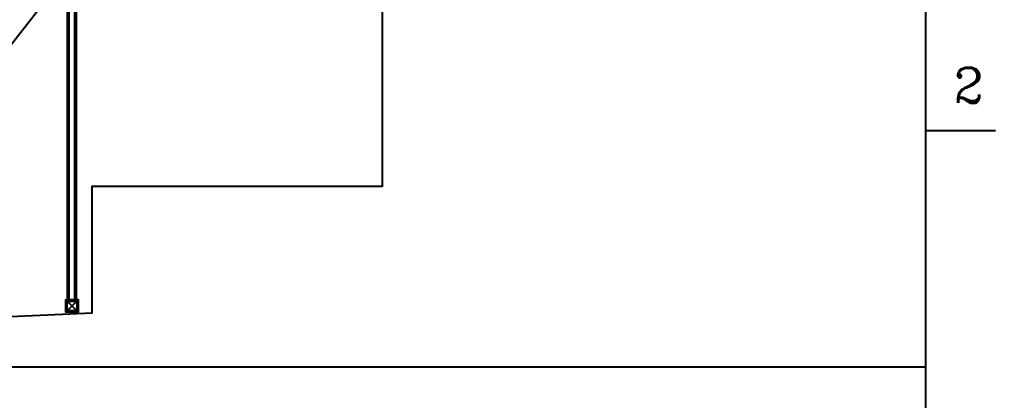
# Model space of a CAD drawing. Header units: millimetres. Extents: x 4133871 to 4440428, y -545651 to -495191.
# Drawn here: x 4275390 to 4281442, y -505707 to -503345 of the extents above; entities that cross this region are included whole.
import ezdxf

# ---------------------------------------------------------------- set-up
doc = ezdxf.new("R2010")
doc.units = ezdxf.units.MM
doc.header["$LTSCALE"] = 60
for name, color, linetype in [('1', 7, 'Continuous'), ('DIM-SCALE', 7, 'Continuous'), ('SITE BOUNDARY-AP', 4, 'xxx'), ('TAN-TIT', 30, 'Continuous'), ('나중에 삭제', 7, 'Continuous')]:
    doc.layers.add(name, color=color, linetype=linetype)
doc.layers.add('DITCH', color=7, linetype='Continuous', lineweight=0)
doc.styles.add('Arial', font='arial.ttf')
doc.styles.add('COM', font='COMPLEX', dxfattribs={"height": 5})
doc.styles.get("Standard").update_dxf_attribs({"font": 'romans.shx', "width": 0.75, "bigfont": 'whgtxt.shx'})
doc.linetypes.add('xxx', pattern='A,0.25,-0.022286,["xxx",Standard,S=0.1,R=0,X=0,Y=-0.035957],-0.221744', length=0.49403)
doc.dimstyles.new('일반도면_0050', dxfattribs={"dimtxt": 200, "dimasz": 200, "dimexe": 50, "dimexo": 250, "dimgap": 75, "dimtad": 1, "dimdec": 0, "dimzin": 0, "dimdsep": 46, "dimtxsty": 'Arial', "dimcen": -250, "dimclrd": 7, "dimclre": 7, "dimclrt": 2, "dimadec": 0, "dimazin": 0, "dimtfac": 1, "dimtdec": 0, "dimtix": 1, "dimtmove": 2, "dimatfit": 3, "dimfxl": 1, "dimtolj": 1, "dimtzin": 0, "dimarcsym": 0})

# ---------------------------------------------------------------- blocks, each defined once
blk = doc.blocks.new('KEY PLAN_NEW')
at = {"layer": 'DITCH', "color": 253, "lineweight": -3}
for p, q in [((-1773.5, -2947.9), (-1773.5, -2139.9)), ((-1770.5, -2947.9), (-1770.5, -2139.9)), ((-1758.5, -2947.9), (-1758.5, -2139.9)), ((-1755.5, -2947.9), (-1755.5, -2139.9)), ((-1774.5, -2947.9), (-1754.5, -2967.9)), ((-1754.5, -2947.9), (-1774.5, -2967.9))]:
    blk.add_line(p, q, dxfattribs=at)
for points in [[(-1777.5, -2944.9), (-1751.5, -2944.9), (-1751.5, -2970.9), (-1777.5, -2970.9)], [(-1774.5, -2947.9), (-1754.5, -2947.9), (-1754.5, -2967.9), (-1774.5, -2967.9)]]:
    blk.add_lwpolyline(points, close=True, dxfattribs=at)
at = {"layer": 'SITE BOUNDARY-AP', "color": 253, "linetype": 'Continuous', "ltscale": 10000, "flags": 128}
blk.add_lwpolyline([(-3765.8, -608.8), (-3632.6, -1235.3), (-3494, -1554.1), (-2982.6, -2265.8), (-2690.7, -2493), (-2154.6, -2991.2), (-1723, -2972.4), (-1723, -2710.4), (-1123, -2710.4), (-1123, -2344.4)], dxfattribs=at)
at = {"layer": 'TAN-TIT'}
blk.add_lwpolyline([(-3958.6, -3083.9), (0, -3083.9), (0, 0), (-3958.6, 0)], close=True, dxfattribs=at)
blk = doc.blocks.new('BORDER')
at = {"layer": 'TAN-TIT'}
for p, q in [((232823, 3520), (232823, 164680)), ((232823, 138723), (234266, 138723))]:
    blk.add_line(p, q, dxfattribs=at)
at = {"layer": '나중에 삭제', "color": 30, "lineweight": 0}
blk.add_line((232823, 133841), (232823, 164680), dxfattribs=at)
at = {"layer": 'TAN-TIT', "style": 'COM'}
blk.add_text('2', height=721, dxfattribs=at).set_placement((233400, 139300))

msp = doc.modelspace()

# ---------------------------------------------------------------- block references
at = {"xscale": 3, "yscale": 3, "zscale": 3}
msp.add_blockref('KEY PLAN_NEW', (4281009.3, -496247.2), dxfattribs=at)
at = {"layer": '1', "xscale": 0.3, "yscale": 0.3, "zscale": 0.3}
msp.add_blockref('BORDER', (4211162.3, -545651.2), dxfattribs=at)

# ---------------------------------------------------------------- leaders
at = {"layer": 'DIM-SCALE'}
msp.add_leader([(4276874, -501543.1), (4274898.4, -504063), (4274538.4, -504063)], dimstyle='일반도면_0050', override={"dimclrd": 1}, dxfattribs=at)

doc.saveas('drawing.dxf')
